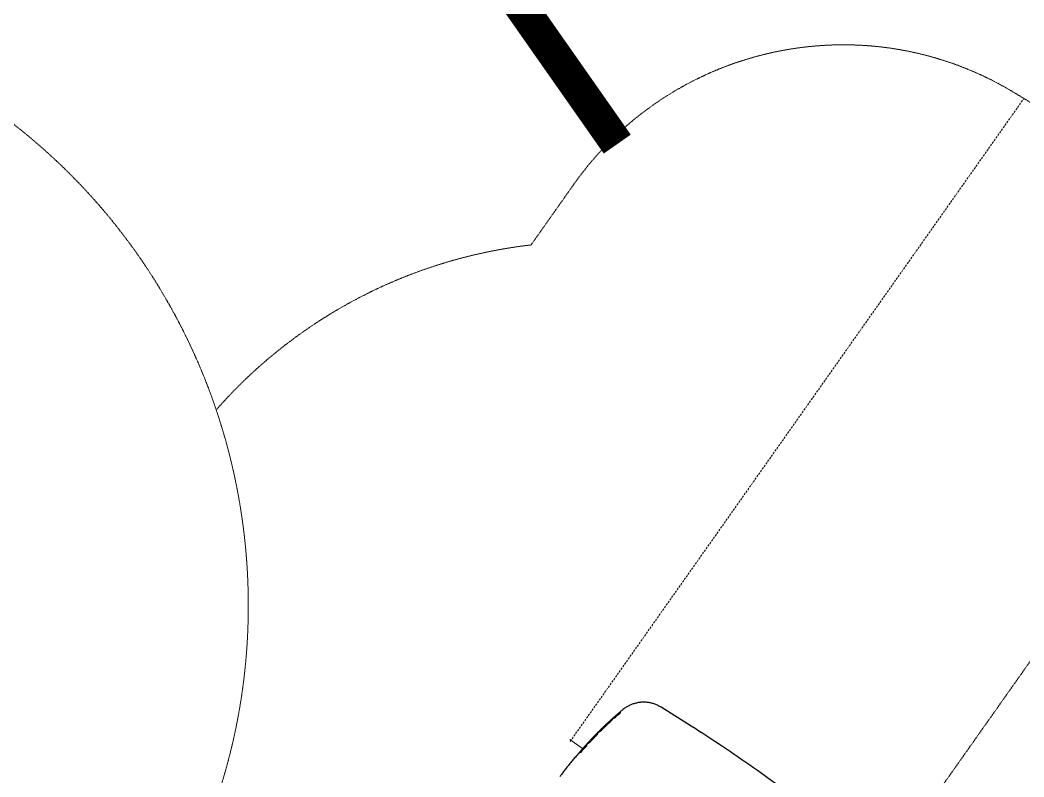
# Model space of a CAD drawing. Header units: millimetres. Extents: x 246416442 to 246896683, y 7418963194 to 7419503218.
# Drawn here: x 246838458 to 246841502, y 7419445294 to 7419447589 of the extents above; entities that cross this region are included whole.
import ezdxf
from ezdxf.lldxf.tags import DXFTag

# ---------------------------------------------------------------- set-up
doc = ezdxf.new("R2010")
doc.units = ezdxf.units.MM
doc.linetypes.add('24523-00-SURVEY$0$PHANTOM', pattern=[2.5, 1.25, -0.25, 0.25, -0.25, 0.25, -0.25])
doc.linetypes.add('HIDDEN', pattern=[9.525, 6.35, -3.175])
for name, color, linetype in [('L-Hatch Boundary', 1, 'Continuous'), ('L-ROOT BARRIER', 94, '24523-00-SURVEY$0$PHANTOM'), ('L-X-E-PLAY', 9, 'Continuous'), ('L-X-E-PLAY (FallZone)', 252, 'HIDDEN')]:
    doc.layers.add(name, color=color, linetype=linetype)
doc.layers.add('L-SUB-SOIL DRAINAGE', color=170, linetype='SUBSOIL', lineweight=20)
doc.styles.get("Standard").update_dxf_attribs({"font": 'arial.ttf'})
tags = doc.linetypes.add('SUBSOIL', pattern='A,12.7,-5.08,["SSD",Standard,S=2.54,R=0,X=-2.54,Y=-1.27],-6.35', length=24.13).pattern_tags.tags
tags[6] = DXFTag(74, 10)

# ---------------------------------------------------------------- blocks, each defined once
blk = doc.blocks.new('Kubus Triple - Moduplay')
at = {"layer": 'L-X-E-PLAY', "lineweight": 25}
for p, q in [((-135828.9, -697718.4), (-135908.2, -697646.9)), ((-136095.1, -697680.9), (-136095.1, -697680.9)), ((-136084.4, -697674.7), (-136084.5, -697674.6)), ((-136074.7, -697667.2), (-136074.7, -697667.2)), ((-136063.3, -697660.3), (-136063.5, -697660.2)), ((-136129.9, -697706.5), (-136129.8, -697706.5)), ((-136127.2, -697703.6), (-136127.2, -697703.6)), ((-136127.1, -697703.7), (-136127.2, -697703.6)), ((-136127.1, -697703.8), (-136127.1, -697703.7)), ((-136123.2, -697701.8), (-136125.6, -697702.8)), ((-136122.8, -697701.9), (-136123, -697701.8)), ((-136115.3, -697695), (-136115.3, -697695)), ((-136173.3, -697740.4), (-136173.5, -697740.2)), ((-136160.9, -697729.9), (-136160.9, -697729.9)), ((-136157.8, -697726.8), (-136157.9, -697726.7)), ((-136154.7, -697726.1), (-136154.8, -697726)), ((-136154.4, -697723.9), (-136154.4, -697723.9)), ((-136154.4, -697723.9), (-136154.4, -697723.9)), ((-136154.4, -697723.9), (-136154.4, -697723.9))]:
    blk.add_line(p, q, dxfattribs=at)
at = {"layer": 'L-X-E-PLAY', "lineweight": 15}
blk.add_line((-136164.5, -697730), (-136198.3, -697696.1), dxfattribs=at)
at = {"layer": 'L-X-E-PLAY', "lineweight": 25}
for centre, radius, start, end in [((-136113, -697592.8), 84.3, 293.5222, 310.0136), ((-136062.1, -697632.9), 23.2, 277.8709, 308.9761), ((-136043.9, -697650.8), 2.84, 113.8454, 126.047), ((-136045.4, -697648.8), 0.343, 125.1163, 142.2843), ((-136053.5, -697616.3), 33, 284.8189, 305.189), ((-136033.6, -697640.9), 0.198, 119.4198, 176.0724), ((-135976.4, -697718.4), 96.8, 115.6316, 119.3289), ((-136084.4, -697690.9), 14.6, 137.1087, 137.3109), ((-136087.9, -697677.2), 1.77, 112.2281, 126.5305), ((-135717.1, -699007), 1382.2, 105.4229, 105.5873), ((-136084.6, -697674.7), 0.207, 45.3478, 106.9925), ((-136084.2, -697674.6), 0.18, 223.2342, 281.1214), ((-136046.1, -697700.2), 43.5, 130.9264, 130.9736), ((-136062.3, -697666.1), 5.84, 99.7903, 100.0966), ((-136175.2, -697683), 45, 300.2411, 311.6662), ((-136143.7, -697718.7), 2.59, 118.4242, 128.3923), ((-136155.4, -697684.7), 33.4, 288.2588, 310.6266), ((-136124.5, -697704.9), 2.41, 116.978, 127.613), ((-136123.1, -697702), 0.211, 45.5834, 117.0803), ((-136124.3, -697678.3), 20.1, 283.1284, 311.7628), ((-138738.6, -700950), 4348.5, 45, 48), ((-136198, -697686.6), 58.2, 299.9237, 310.9677), ((-135341.4, -698753.9), 1311.8, 128.4572, 128.656), ((-136158, -697726.9), 0.203, 44.6404, 104.043), ((-136157.6, -697726.7), 0.183, 223.6494, 281.0327), ((-135855.7, -699099.4), 1405.7, 102.2946, 102.3672), ((-136155, -697726.2), 0.205, 45.0665, 103.0677), ((-136154.6, -697726), 0.186, 224.3481, 280.1219), ((-136154.3, -697723.8), 0.202, 126.7175, 224.0543), ((-136154.5, -697724.1), 0.202, 306.7239, 44.055), ((-138738.6, -700950), 4348.5, 42, 45)]:
    blk.add_arc(centre, radius, start, end, dxfattribs=at)
for points, knots in [([(-135908.2, -697646.9), (-135911.1, -697644.4), (-135916.2, -697640.3), (-135925.4, -697634.2), (-135934.9, -697629.5), (-135945.1, -697625.6), (-135955.6, -697623), (-135966.3, -697621.4), (-135977, -697621.1), (-135987.9, -697621.9), (-135998.3, -697623.8), (-136008.9, -697627), (-136014.8, -697629.4), (-136018.3, -697631.1)], [0, 0, 0, 0, 0.088898, 0.180522, 0.272177, 0.363752, 0.454996, 0.546614, 0.637993, 0.729359, 0.820753, 0.912212, 1, 1, 1, 1]), ([(-136023.8, -697633.9), (-136026.4, -697635.4), (-136031.1, -697638.1), (-136039.1, -697642.7), (-136046.9, -697647.4), (-136054.8, -697652.2), (-136062.5, -697657), (-136070.2, -697661.9), (-136077.8, -697666.9), (-136085.4, -697671.9), (-136092.9, -697677), (-136100.3, -697682.1), (-136107.7, -697687.3), (-136114.9, -697692.4), (-136122, -697697.6), (-136129, -697702.7), (-136136, -697707.9), (-136142.8, -697713.1), (-136149.5, -697718.2), (-136156.1, -697723.4), (-136162.6, -697728.5), (-136169, -697733.6), (-136175.3, -697738.7), (-136181.4, -697743.7), (-136187.4, -697748.7), (-136193.3, -697753.7), (-136198.9, -697758.5), (-136204.6, -697763.3), (-136210.1, -697768), (-136215.7, -697772.9), (-136220.9, -697777.6), (-136226, -697782.1), (-136230.8, -697786.6), (-136235.6, -697791.1), (-136239.8, -697795.2), (-136243.9, -697799.2), (-136246.1, -697801.4), (-136247.4, -697802.7)], [0, 0, 0, 0, 0.025782, 0.054854, 0.08383, 0.112709, 0.141519, 0.17022, 0.199099, 0.22821, 0.25726, 0.286326, 0.315359, 0.344316, 0.373224, 0.402109, 0.430999, 0.45992, 0.488899, 0.517894, 0.546859, 0.575794, 0.604726, 0.633681, 0.662639, 0.691597, 0.720579, 0.747377, 0.777963, 0.808074, 0.836733, 0.865433, 0.894171, 0.922907, 0.95104, 0.976603, 1, 1, 1, 1]), ([(-136045.6, -697648.6), (-136045.7, -697648.7), (-136046, -697649.1), (-136046.5, -697649.8), (-136046.9, -697650.3), (-136047, -697650.5), (-136047.1, -697650.6), (-136047.1, -697650.7), (-136047.2, -697650.7), (-136047.2, -697650.7), (-136047.2, -697650.8), (-136047.2, -697650.8), (-136047.3, -697650.8), (-136047.3, -697650.9), (-136047.4, -697650.9), (-136047.4, -697651), (-136047.5, -697651)], [0, 0, 0, 0, 0.128262, 0.624741, 0.74886, 0.841984, 0.873487, 0.904091, 0.924281, 0.933979, 0.943739, 0.954227, 0.965282, 0.976801, 0.988697, 1, 1, 1, 1]), ([(-136033.9, -697642.8), (-136033.9, -697642.8), (-136033.9, -697642.8), (-136033.9, -697642.8), (-136033.9, -697642.8), (-136033.9, -697642.8), (-136033.9, -697642.8), (-136033.9, -697642.8), (-136033.9, -697642.8), (-136033.9, -697642.9), (-136034, -697642.9), (-136034, -697642.9), (-136034.1, -697643), (-136034.2, -697643), (-136034.2, -697643.1), (-136034.3, -697643.2), (-136034.4, -697643.2), (-136034.4, -697643.3), (-136034.5, -697643.3)], [0, 0, 0, 0, 0.027222, 0.081119, 0.128969, 0.173865, 0.220559, 0.273273, 0.331405, 0.394479, 0.461955, 0.533425, 0.608503, 0.686989, 0.76885, 0.854432, 0.943798, 1, 1, 1, 1]), ([(-136033.8, -697640.9), (-136033.8, -697641), (-136033.8, -697641.4), (-136033.9, -697642.4), (-136033.9, -697642.3), (-136033.9, -697642.8), (-136033.9, -697642.8), (-136033.9, -697642.8), (-136033.9, -697642.8)], [0, 0, 0, 0, 0.1870312, 0.7271933, 0.9972743, 0.998645, 0.9999459, 1, 1, 1, 1]), ([(-136106.8, -697688.9), (-136106.9, -697688.9), (-136107.1, -697689), (-136107.4, -697689.1), (-136107.7, -697689.3), (-136108.2, -697689.5), (-136108.6, -697689.8), (-136109.2, -697690.1), (-136109.7, -697690.4), (-136110.2, -697690.7), (-136110.8, -697691.1), (-136111.4, -697691.5), (-136111.9, -697691.9), (-136112.5, -697692.3), (-136113.1, -697692.7), (-136113.6, -697693.1), (-136114, -697693.4), (-136114.4, -697693.7), (-136114.7, -697694), (-136115, -697694.2), (-136115.2, -697694.4), (-136115.3, -697694.6), (-136115.4, -697694.7), (-136115.4, -697694.9), (-136115.3, -697695), (-136115.3, -697695)], [0, 0, 0, 0, 0.0451715, 0.0977341, 0.1478544, 0.1961487, 0.2426995, 0.2895675, 0.3357425, 0.3799407, 0.4234782, 0.4670892, 0.5115229, 0.5590593, 0.6070116, 0.6534606, 0.6971753, 0.7386642, 0.7809654, 0.8249507, 0.8722319, 0.9250063, 0.9622108, 0.9844847, 1, 1, 1, 1]), ([(-136098.6, -697684.5), (-136098.6, -697684.5), (-136098.6, -697684.5), (-136098.6, -697684.6), (-136098.7, -697684.7), (-136098.9, -697684.9), (-136099.2, -697685.1), (-136099.5, -697685.3), (-136099.9, -697685.6), (-136100.4, -697685.9), (-136100.8, -697686.2), (-136101.3, -697686.5), (-136101.7, -697686.8), (-136102, -697687), (-136102.4, -697687.2), (-136102.7, -697687.3), (-136102.9, -697687.5), (-136103.2, -697687.6), (-136104.3, -697688), (-136105.5, -697688.4), (-136106.4, -697688.7)], [0, 0, 0, 0, 0.003056, 0.021409, 0.044769, 0.070317, 0.096353, 0.123318, 0.15331, 0.186086, 0.21639, 0.244537, 0.27161, 0.299035, 0.326643, 0.353965, 0.381795, 0.417004, 0.488862, 1, 1, 1, 1]), ([(-136079.3, -697671.4), (-136079.3, -697671.4), (-136079.3, -697671.4), (-136079.5, -697671.5), (-136079.8, -697671.8), (-136080.3, -697672.1), (-136081.4, -697672.9), (-136083.5, -697674.3), (-136085.8, -697675.9), (-136088, -697677.3), (-136089.5, -697678.3), (-136090.9, -697679.2), (-136092.3, -697680.1), (-136093.5, -697680.9), (-136094.7, -697681.6), (-136095.8, -697682.2), (-136096.8, -697682.7), (-136097.7, -697683.2), (-136098.5, -697683.5), (-136099.2, -697683.8), (-136099.7, -697683.9), (-136099.9, -697683.9), (-136099.9, -697683.9), (-136099.9, -697683.9)], [0, 0, 0, 0, 0.004417, 0.0229245, 0.0455178, 0.0688284, 0.0944449, 0.1715361, 0.3004525, 0.3580198, 0.4130161, 0.464019, 0.5127115, 0.5605873, 0.6088253, 0.6582098, 0.7078452, 0.7592048, 0.8136604, 0.872056, 0.9332294, 0.9820302, 1, 1, 1, 1]), ([(-136089, -697675.9), (-136089.3, -697676.1), (-136089.8, -697676.4), (-136090.6, -697677), (-136091.2, -697677.4), (-136091.5, -697677.6), (-136091.8, -697677.8), (-136092, -697677.9), (-136092.2, -697678.1), (-136092.4, -697678.2), (-136092.6, -697678.4), (-136092.8, -697678.5), (-136093, -697678.6), (-136093.1, -697678.7), (-136093.3, -697678.9), (-136093.4, -697679), (-136093.6, -697679.1), (-136093.7, -697679.2), (-136093.9, -697679.3), (-136094, -697679.4), (-136094.1, -697679.5), (-136094.2, -697679.6), (-136094.3, -697679.7), (-136094.4, -697679.7), (-136094.5, -697679.8), (-136094.6, -697679.9), (-136094.7, -697680), (-136094.8, -697680), (-136094.8, -697680.1), (-136094.9, -697680.2), (-136094.9, -697680.2), (-136095, -697680.3), (-136095.1, -697680.4), (-136095.1, -697680.4), (-136095.1, -697680.5), (-136095.2, -697680.5), (-136095.2, -697680.6), (-136095.2, -697680.6), (-136095.2, -697680.7), (-136095.2, -697680.7), (-136095.2, -697680.8), (-136095.2, -697680.8), (-136095.2, -697680.9), (-136095.1, -697680.9), (-136095.1, -697680.9)], [0, 0, 0, 0, 0.081951, 0.191571, 0.239193, 0.273245, 0.297993, 0.320478, 0.344327, 0.367896, 0.390618, 0.412609, 0.433989, 0.454866, 0.475335, 0.495003, 0.514439, 0.533695, 0.552727, 0.571502, 0.589993, 0.608195, 0.626106, 0.64402, 0.662308, 0.680945, 0.699906, 0.719162, 0.738689, 0.758502, 0.77848, 0.800149, 0.822426, 0.845522, 0.869773, 0.895603, 0.914163, 0.929684, 0.943338, 0.955826, 0.967653, 0.980251, 0.992434, 1, 1, 1, 1]), ([(-136088.9, -697675.2), (-136088.7, -697675.1), (-136088.5, -697675), (-136088.1, -697674.7), (-136087.9, -697674.6), (-136087.7, -697674.5), (-136087.7, -697674.5), (-136087.7, -697674.4)], [0, 0, 0, 0, 0.549785, 0.549785, 0.98972, 0.98972, 1, 1, 1, 1]), ([(-136066.9, -697661.4), (-136066.9, -697661.4), (-136067, -697661.5), (-136067.1, -697661.6), (-136067.3, -697661.6), (-136067.5, -697661.7), (-136067.6, -697661.8), (-136067.8, -697661.9), (-136068, -697662), (-136068.2, -697662.1), (-136068.3, -697662.2), (-136068.5, -697662.4), (-136068.7, -697662.5), (-136068.9, -697662.6), (-136069.1, -697662.7), (-136069.3, -697662.8), (-136069.5, -697662.9), (-136069.7, -697663.1), (-136069.9, -697663.2), (-136070.1, -697663.3), (-136070.3, -697663.4), (-136070.5, -697663.6), (-136070.7, -697663.7), (-136071, -697663.9), (-136071.2, -697664), (-136071.4, -697664.2), (-136071.6, -697664.3), (-136071.8, -697664.4), (-136072, -697664.5), (-136072.1, -697664.7), (-136072.3, -697664.8), (-136072.5, -697664.9), (-136072.6, -697665), (-136072.8, -697665.1), (-136072.9, -697665.2), (-136073.1, -697665.3), (-136073.2, -697665.4), (-136073.4, -697665.5), (-136073.5, -697665.6), (-136073.6, -697665.7), (-136073.7, -697665.8), (-136073.8, -697665.9), (-136073.9, -697666), (-136074, -697666), (-136074.1, -697666.1), (-136074.2, -697666.2), (-136074.3, -697666.3), (-136074.3, -697666.3), (-136074.4, -697666.4), (-136074.5, -697666.5), (-136074.5, -697666.5), (-136074.6, -697666.6), (-136074.6, -697666.7), (-136074.7, -697666.7), (-136074.7, -697666.8), (-136074.8, -697666.9), (-136074.8, -697666.9), (-136074.8, -697667), (-136074.8, -697667), (-136074.8, -697667.1), (-136074.8, -697667.1), (-136074.8, -697667.1), (-136074.8, -697667.2), (-136074.7, -697667.2), (-136074.7, -697667.2)], [0, 0, 0, 0, 0.008646, 0.024831, 0.040818, 0.056627, 0.072294, 0.087856, 0.103351, 0.118699, 0.134021, 0.149572, 0.165301, 0.181153, 0.197066, 0.213005, 0.229239, 0.245933, 0.263018, 0.2805, 0.29838, 0.316635, 0.335989, 0.35525, 0.374304, 0.39319, 0.409672, 0.427197, 0.444347, 0.461305, 0.478044, 0.494541, 0.510783, 0.526762, 0.542476, 0.557931, 0.573136, 0.588106, 0.60286, 0.617385, 0.632028, 0.646937, 0.662145, 0.677684, 0.693585, 0.70988, 0.7266, 0.743775, 0.761437, 0.77962, 0.798363, 0.817775, 0.837752, 0.858104, 0.879491, 0.902148, 0.919327, 0.933687, 0.946316, 0.957856, 0.968773, 0.980392, 0.991633, 1, 1, 1, 1]), ([(-136063.5, -697660.2), (-136063.5, -697660.2), (-136063.5, -697660.2), (-136063.5, -697660.2), (-136063.5, -697660.1), (-136063.6, -697660.1), (-136063.6, -697660.1), (-136063.7, -697660.1), (-136063.7, -697660.1), (-136063.8, -697660.1), (-136063.9, -697660.1), (-136064, -697660.1), (-136064.1, -697660.2), (-136064.2, -697660.2), (-136064.3, -697660.2), (-136064.4, -697660.2), (-136064.5, -697660.3), (-136064.6, -697660.3), (-136064.7, -697660.4), (-136064.8, -697660.4), (-136065, -697660.5), (-136065.1, -697660.5), (-136065.2, -697660.6), (-136065.4, -697660.7), (-136065.5, -697660.7), (-136065.7, -697660.8), (-136065.8, -697660.9), (-136066, -697660.9), (-136066.2, -697661), (-136066.3, -697661.1), (-136066.5, -697661.2), (-136066.7, -697661.3), (-136066.8, -697661.4), (-136066.9, -697661.4), (-136066.9, -697661.4)], [0, 0, 0, 0, 0.003455, 0.021584, 0.038948, 0.060547, 0.084347, 0.111798, 0.144492, 0.183731, 0.227949, 0.27268, 0.316635, 0.353571, 0.39237, 0.430811, 0.46817, 0.504594, 0.540218, 0.575156, 0.609511, 0.643377, 0.676838, 0.709636, 0.74219, 0.77456, 0.806653, 0.838378, 0.869952, 0.901985, 0.932593, 0.962056, 0.990623, 1, 1, 1, 1]), ([(-136117.9, -697698.3), (-136117.9, -697698.3), (-136117.9, -697698.3), (-136117.9, -697698.4), (-136118, -697698.5), (-136118.2, -697698.7), (-136118.5, -697698.9), (-136118.9, -697699.2), (-136119.5, -697699.7), (-136121.1, -697700.8), (-136122.8, -697702.1), (-136124.4, -697703.2), (-136125.2, -697703.8), (-136126, -697704.4), (-136126.7, -697704.9), (-136127.5, -697705.5), (-136128.2, -697706), (-136129, -697706.5), (-136129.7, -697706.9), (-136130.4, -697707.4), (-136131, -697707.8), (-136131.6, -697708.2), (-136132.2, -697708.5), (-136132.7, -697708.8), (-136133.1, -697709), (-136133.5, -697709.2), (-136133.9, -697709.4), (-136134.2, -697709.5), (-136134.4, -697709.5), (-136134.5, -697709.5), (-136134.5, -697709.5), (-136134.5, -697709.5)], [0, 0, 0, 0, 0.003453, 0.016563, 0.032324, 0.049679, 0.068469, 0.088107, 0.111849, 0.172639, 0.330743, 0.376111, 0.413039, 0.450858, 0.487034, 0.522429, 0.556938, 0.591541, 0.626552, 0.66132, 0.694823, 0.727946, 0.760163, 0.792422, 0.826047, 0.860575, 0.896977, 0.932841, 0.965554, 0.99134, 1, 1, 1, 1]), ([(-136125.9, -697703), (-136126.4, -697703.4), (-136127.1, -697703.9), (-136127.9, -697704.5), (-136128.3, -697704.7), (-136128.4, -697704.9), (-136128.6, -697705), (-136128.7, -697705.1), (-136128.8, -697705.2), (-136128.9, -697705.2), (-136129, -697705.3), (-136129.1, -697705.4), (-136129.2, -697705.5), (-136129.3, -697705.6), (-136129.4, -697705.6), (-136129.5, -697705.7), (-136129.5, -697705.8), (-136129.6, -697705.8), (-136129.7, -697705.9), (-136129.7, -697706), (-136129.8, -697706), (-136129.8, -697706.1), (-136129.9, -697706.1), (-136129.9, -697706.2), (-136129.9, -697706.2), (-136129.9, -697706.2), (-136129.9, -697706.3), (-136129.9, -697706.3), (-136129.9, -697706.3), (-136129.9, -697706.4), (-136129.9, -697706.4), (-136129.9, -697706.5), (-136129.9, -697706.5), (-136129.9, -697706.5)], [0, 0, 0, 0, 0.251612, 0.399439, 0.436521, 0.465788, 0.492271, 0.516647, 0.539489, 0.563803, 0.587885, 0.612169, 0.636151, 0.659741, 0.682883, 0.705598, 0.728664, 0.752167, 0.776145, 0.800667, 0.825862, 0.852003, 0.879708, 0.906126, 0.922285, 0.935874, 0.947553, 0.957724, 0.967586, 0.977114, 0.987497, 0.997483, 1, 1, 1, 1]), ([(-136129.8, -697706.5), (-136129.8, -697706.5), (-136129.8, -697706.5), (-136129.8, -697706.5), (-136129.8, -697706.6), (-136129.8, -697706.6), (-136129.8, -697706.6), (-136129.8, -697706.6), (-136129.8, -697706.6), (-136129.8, -697706.6), (-136129.8, -697706.6), (-136129.8, -697706.6)], [0, 0, 0, 0, 0.066222, 0.199667, 0.331289, 0.457986, 0.582613, 0.709082, 0.830226, 0.980354, 1, 1, 1, 1]), ([(-136127.5, -697703.6), (-136127.8, -697703.8), (-136128.3, -697703.9), (-136128.8, -697704.2), (-136129.2, -697704.3), (-136129.4, -697704.4), (-136129.5, -697704.5), (-136129.5, -697704.5), (-136129.6, -697704.5), (-136129.7, -697704.5), (-136129.7, -697704.5), (-136129.7, -697704.6), (-136129.7, -697704.6), (-136129.7, -697704.6), (-136129.7, -697704.6), (-136129.7, -697704.6)], [0, 0, 0, 0, 0.377637, 0.581119, 0.724522, 0.78708, 0.827113, 0.860263, 0.889048, 0.91414, 0.936206, 0.956076, 0.974606, 0.990876, 1, 1, 1, 1]), ([(-136127.2, -697703.6), (-136127.3, -697703.6), (-136127.3, -697703.6), (-136127.5, -697703.6), (-136127.5, -697703.6), (-136127.6, -697703.6)], [0, 0, 0, 0, 0.5, 0.5, 1, 1, 1, 1]), ([(-136122.7, -697702), (-136122.7, -697702), (-136122.7, -697702), (-136122.7, -697702), (-136122.7, -697702), (-136122.7, -697702), (-136122.7, -697702), (-136122.8, -697702), (-136122.8, -697702), (-136122.8, -697701.9), (-136122.8, -697701.9), (-136122.8, -697701.9)], [0, 0, 0, 0, 0.112085, 0.229553, 0.339042, 0.448355, 0.566031, 0.696253, 0.836255, 0.98002, 1, 1, 1, 1]), ([(-136115.3, -697695), (-136115.3, -697695), (-136115.2, -697695.1), (-136115.2, -697695.1), (-136115.2, -697695.1), (-136115.2, -697695.1)], [0, 0, 0, 0, 0.377201, 0.857547, 1, 1, 1, 1]), ([(-136173.7, -697740.2), (-136175.2, -697741), (-136176.5, -697741.7), (-136178, -697742.5), (-136178.1, -697742.6), (-136178.2, -697742.7), (-136178.2, -697742.7), (-136178.3, -697742.7), (-136178.4, -697742.7), (-136178.4, -697742.8), (-136178.4, -697742.8), (-136178.5, -697742.8), (-136178.5, -697742.8), (-136178.5, -697742.8), (-136178.5, -697742.8), (-136178.5, -697742.8)], [0, 0, 0, 0, 0.826904, 0.862217, 0.881017, 0.897616, 0.913358, 0.928031, 0.941698, 0.954366, 0.96627, 0.977585, 0.987918, 0.997119, 1, 1, 1, 1]), ([(-136173.5, -697740.2), (-136173.5, -697740.2), (-136173.5, -697740.2), (-136173.5, -697740.2), (-136173.5, -697740.2), (-136173.6, -697740.2), (-136173.6, -697740.2), (-136173.6, -697740.2), (-136173.7, -697740.2), (-136173.7, -697740.2), (-136173.7, -697740.2), (-136173.7, -697740.2), (-136173.7, -697740.2), (-136173.7, -697740.2)], [0, 0, 0, 0, 0.031474, 0.140937, 0.243135, 0.339255, 0.429901, 0.515494, 0.597151, 0.679347, 0.769314, 0.878929, 1, 1, 1, 1]), ([(-136169.1, -697738.2), (-136169.1, -697738.2), (-136169.1, -697738.2), (-136169.1, -697738.2), (-136169.2, -697738.2), (-136169.2, -697738.2), (-136169.2, -697738.2), (-136169.2, -697738.3), (-136169.3, -697738.3), (-136169.3, -697738.4), (-136169.4, -697738.4), (-136169.4, -697738.5), (-136169.5, -697738.5), (-136169.6, -697738.6), (-136169.7, -697738.7), (-136169.8, -697738.7), (-136169.9, -697738.8), (-136170, -697738.9), (-136170.1, -697739), (-136170.2, -697739.1), (-136170.3, -697739.2), (-136170.4, -697739.3), (-136170.5, -697739.4), (-136170.6, -697739.5), (-136170.8, -697739.6), (-136170.9, -697739.6), (-136171, -697739.7), (-136171.1, -697739.8), (-136171.3, -697739.9), (-136171.4, -697740), (-136171.5, -697740.1), (-136171.6, -697740.2), (-136171.7, -697740.3), (-136171.9, -697740.4), (-136172, -697740.4), (-136172.1, -697740.5), (-136172.2, -697740.6), (-136172.3, -697740.7), (-136172.5, -697740.8), (-136172.6, -697740.8), (-136172.7, -697740.9), (-136172.8, -697740.9), (-136172.8, -697741), (-136172.9, -697741), (-136173, -697741.1), (-136173.1, -697741.1), (-136173.2, -697741.2), (-136173.2, -697741.2), (-136173.3, -697741.2), (-136173.3, -697741.3), (-136173.4, -697741.3), (-136173.4, -697741.3), (-136173.4, -697741.3), (-136173.4, -697741.3), (-136173.4, -697741.3), (-136173.4, -697741.3)], [0, 0, 0, 0, 0.010064, 0.022004, 0.035428, 0.050239, 0.066221, 0.083121, 0.100701, 0.118767, 0.137169, 0.155797, 0.174578, 0.193461, 0.213426, 0.234169, 0.255635, 0.277793, 0.301242, 0.324192, 0.34615, 0.364928, 0.384724, 0.404405, 0.424128, 0.443872, 0.463611, 0.483323, 0.502987, 0.522585, 0.542109, 0.561765, 0.582815, 0.603762, 0.624564, 0.645189, 0.665614, 0.685824, 0.705814, 0.725582, 0.745178, 0.765078, 0.785202, 0.805557, 0.82614, 0.846932, 0.867896, 0.888974, 0.907314, 0.92668, 0.945875, 0.961906, 0.976358, 0.988989, 1, 1, 1, 1]), ([(-136173.2, -697740.4), (-136173.2, -697740.4), (-136173.2, -697740.4), (-136173.2, -697740.4), (-136173.2, -697740.4), (-136173.2, -697740.4), (-136173.2, -697740.4), (-136173.3, -697740.4), (-136173.3, -697740.4), (-136173.3, -697740.4), (-136173.3, -697740.4), (-136173.3, -697740.4)], [0, 0, 0, 0, 0.019287, 0.145773, 0.259015, 0.368283, 0.479388, 0.600595, 0.732302, 0.870286, 1, 1, 1, 1]), ([(-136150.8, -697723.3), (-136150.8, -697723.3), (-136150.8, -697723.3), (-136150.8, -697723.3), (-136150.8, -697723.3), (-136150.8, -697723.4), (-136150.9, -697723.4), (-136150.9, -697723.4), (-136150.9, -697723.5), (-136151, -697723.5), (-136151, -697723.6), (-136151.1, -697723.6), (-136151.1, -697723.7), (-136151.2, -697723.7), (-136151.3, -697723.8), (-136151.3, -697723.9), (-136151.4, -697724), (-136151.5, -697724), (-136151.6, -697724.1), (-136151.7, -697724.2), (-136151.8, -697724.3), (-136151.9, -697724.4), (-136152.1, -697724.5), (-136152.2, -697724.6), (-136152.3, -697724.7), (-136152.4, -697724.8), (-136152.6, -697724.9), (-136152.7, -697725), (-136152.9, -697725.1), (-136153, -697725.2), (-136153.2, -697725.3), (-136153.3, -697725.4), (-136153.4, -697725.5), (-136153.6, -697725.6), (-136153.7, -697725.7), (-136153.9, -697725.8), (-136154, -697725.9), (-136154.2, -697726.1), (-136154.3, -697726.2), (-136154.5, -697726.3), (-136154.7, -697726.4), (-136154.8, -697726.5), (-136155, -697726.6), (-136155.1, -697726.7), (-136155.3, -697726.8), (-136155.4, -697726.9), (-136155.6, -697727), (-136155.7, -697727.1), (-136155.9, -697727.2), (-136156, -697727.3), (-136156.1, -697727.3), (-136156.3, -697727.5), (-136156.6, -697727.6), (-136157.1, -697727.9), (-136157.8, -697728.3), (-136158.6, -697728.9), (-136159.6, -697729.5), (-136160.7, -697730.1), (-136161.9, -697730.9), (-136163.3, -697731.8), (-136164.9, -697732.8), (-136166.5, -697733.7), (-136167.7, -697734.5), (-136168.4, -697734.9), (-136168.9, -697735.2), (-136169.1, -697735.4), (-136169.3, -697735.5), (-136169.4, -697735.5), (-136169.5, -697735.6), (-136169.6, -697735.7), (-136169.7, -697735.7), (-136169.8, -697735.8), (-136169.8, -697735.8), (-136169.9, -697735.8), (-136170, -697735.9), (-136170, -697735.9), (-136170, -697735.9), (-136170.1, -697735.9), (-136170.1, -697735.9), (-136170.1, -697735.9), (-136170.1, -697735.9), (-136170.1, -697735.9)], [0, 0, 0, 0, 0.002668, 0.006798, 0.011365, 0.016353, 0.021716, 0.02739, 0.033308, 0.03941, 0.044825, 0.050557, 0.056268, 0.062002, 0.067719, 0.073394, 0.079011, 0.084558, 0.090041, 0.095499, 0.10108, 0.10678, 0.112596, 0.118525, 0.124557, 0.130681, 0.136824, 0.142857, 0.148848, 0.15478, 0.160639, 0.166414, 0.172096, 0.177687, 0.183248, 0.188936, 0.194779, 0.200777, 0.206927, 0.213221, 0.219648, 0.226141, 0.232581, 0.239089, 0.245645, 0.252227, 0.258811, 0.265365, 0.271601, 0.278097, 0.285372, 0.293875, 0.304904, 0.330009, 0.362274, 0.409101, 0.458444, 0.511714, 0.570356, 0.637179, 0.718886, 0.809151, 0.863737, 0.902907, 0.920187, 0.93, 0.937143, 0.943618, 0.949621, 0.955178, 0.960368, 0.965248, 0.969861, 0.974236, 0.978389, 0.982799, 0.987234, 0.990984, 0.994414, 0.997463, 1, 1, 1, 1]), ([(-136168.9, -697737), (-136168.9, -697737), (-136168.9, -697737.1), (-136169, -697737.1), (-136169, -697737.1), (-136169.1, -697737.2), (-136169.1, -697737.2), (-136169.2, -697737.2), (-136169.2, -697737.2), (-136169.2, -697737.3), (-136169.2, -697737.3), (-136169.3, -697737.3), (-136169.3, -697737.3), (-136169.3, -697737.4), (-136169.3, -697737.4), (-136169.3, -697737.4), (-136169.3, -697737.4), (-136169.3, -697737.4)], [0, 0, 0, 0, 0.051035, 0.133101, 0.213842, 0.294765, 0.375497, 0.456638, 0.539373, 0.624206, 0.717527, 0.782262, 0.840142, 0.88668, 0.934678, 0.986259, 1, 1, 1, 1]), ([(-136169.3, -697737.5), (-136169.3, -697737.6), (-136169.3, -697737.8), (-136169.2, -697738), (-136169.2, -697738.1), (-136169.2, -697738.2), (-136169.2, -697738.2), (-136169.2, -697738.2)], [0, 0, 0, 0, 0.3316032, 0.8341531, 0.9440859, 0.9973346, 1, 1, 1, 1]), ([(-136162.1, -697731.8), (-136162, -697731.8), (-136161.9, -697731.7), (-136161.7, -697731.5), (-136161.6, -697731.5), (-136161.4, -697731.4)], [0, 0, 0, 0, 0.416079, 0.416079, 1, 1, 1, 1]), ([(-136160.8, -697729.5), (-136160.8, -697729.5), (-136160.8, -697729.5), (-136160.8, -697729.5), (-136160.9, -697729.5), (-136160.9, -697729.6), (-136160.9, -697729.6), (-136160.9, -697729.6), (-136160.9, -697729.6), (-136160.9, -697729.7), (-136161, -697729.7), (-136161, -697729.7), (-136161, -697729.8), (-136160.9, -697729.8), (-136160.9, -697729.9), (-136160.9, -697729.9), (-136160.9, -697729.9)], [0, 0, 0, 0, 0.054781, 0.152015, 0.253279, 0.365031, 0.442187, 0.499482, 0.555487, 0.614218, 0.676665, 0.742251, 0.810118, 0.879322, 0.949178, 1, 1, 1, 1]), ([(-136160.9, -697729.9), (-136160.9, -697729.9), (-136160.9, -697729.9), (-136160.8, -697730), (-136160.8, -697730), (-136160.8, -697730), (-136160.8, -697730.1), (-136160.8, -697730.1), (-136160.8, -697730.1), (-136160.8, -697730.1), (-136160.8, -697730.1), (-136160.8, -697730.1), (-136160.8, -697730.1), (-136160.8, -697730.1)], [0, 0, 0, 0, 0.062123, 0.188579, 0.305121, 0.413348, 0.514343, 0.608105, 0.694983, 0.77828, 0.864245, 0.957475, 1, 1, 1, 1]), ([(-136158.1, -697726.7), (-136158.2, -697726.7), (-136158.3, -697726.7), (-136158.5, -697726.8), (-136158.6, -697726.8), (-136158.7, -697726.8), (-136158.7, -697726.8), (-136158.7, -697726.8), (-136158.7, -697726.8), (-136158.7, -697726.8), (-136158.7, -697726.8)], [0, 0, 0, 0, 0.418742, 0.699585, 0.831327, 0.888674, 0.932619, 0.969065, 0.999443, 1, 1, 1, 1]), ([(-136156.8, -697726.3), (-136156.8, -697726.3), (-136156.8, -697726.3), (-136156.8, -697726.4), (-136156.8, -697726.4), (-136156.8, -697726.4), (-136156.9, -697726.4), (-136156.9, -697726.4), (-136156.9, -697726.4), (-136157, -697726.5), (-136157, -697726.5), (-136157.1, -697726.5), (-136157.1, -697726.6), (-136157.2, -697726.6), (-136157.2, -697726.6), (-136157.2, -697726.6)], [0, 0, 0, 0, 0.018494, 0.065154, 0.119783, 0.195548, 0.294704, 0.386066, 0.472144, 0.562595, 0.652038, 0.73992, 0.827495, 0.914975, 1, 1, 1, 1])]:
    blk.add_open_spline(points, degree=3, knots=knots, dxfattribs=at)
blk.add_open_spline([(-136127, -697703.8), (-136127, -697703.8), (-136127.1, -697703.8), (-136127.1, -697703.8)], degree=3, dxfattribs=at)
at = {"layer": 'L-X-E-PLAY (FallZone)', "lineweight": 15}
blk.add_line((-136197.8, -697701.8), (-134510.9, -696014.7), dxfattribs=at)
at = {"layer": 'L-X-E-PLAY (FallZone)', "lineweight": 5, "ltscale": 0.25}
blk.add_line((-135491.1, -698408.5), (-133804.3, -696721.5), dxfattribs=at)
at = {"layer": 'L-X-E-PLAY (FallZone)', "color": 252, "lineweight": 5, "ltscale": 0.25}
for points in [[(-137858.6, -699011, 0.137232), (-137548.2, -698063.8, 0.388706), (-137548.2, -695564.9, 0.191413), (-138107.7, -694318.3, 0.34679), (-139589.7, -693149.9), (-141540.2, -693149.9, 0.34679), (-143022.3, -694318.3, 0.191351), (-143581.7, -695564.5, 0.388891), (-143581.7, -698064.2, 0.13472), (-143281.2, -698996.1)], [(-137084.7, -696528.9, -0.185817), (-136059, -696198.3), (-135900.3, -696039.6, -0.392935), (-134539.7, -695989.8, -0.036612), (-133780.3, -696749.2, -0.392935), (-133830.1, -698109.8), (-133988.8, -698268.5, -0.213422), (-134425.8, -699412.6), (-135163.2, -700150), (-136209.6, -699103.6)]]:
    blk.add_lwpolyline(points, format="xyb", dxfattribs=at)

msp = doc.modelspace()

# ---------------------------------------------------------------- linework, layer by layer
at = {"layer": 'L-Hatch Boundary'}
msp.add_arc((246837109.1, 7419443602.6), 6285, 47.96542, 198.07766, dxfattribs=at)
at = {"layer": 'L-ROOT BARRIER', "ltscale": 7.5, "const_width": 100}
msp.add_lwpolyline([(246840269, 7419447213.1), (246838521.7, 7419449705.6)], dxfattribs=at)
at = {"layer": 'L-SUB-SOIL DRAINAGE', "ltscale": 0.75, "flags": 128}
msp.add_lwpolyline([(246836375.8, 7419368838, 0.049859), (246836452.7, 7419367265, 1.020543), (246838457.4, 7419363126.5, 0.507423), (246850958.7, 7419364620.6, 0.34783), (246860630.1, 7419364185, 0.95316), (246871514.2, 7419375336.2, 0.546089), (246865357.3, 7419391537), (246864331.6, 7419392202.5, 0.150991), (246858079.6, 7419390951.1, -0.535883), (246847993.3, 7419386178.8, -0.984857), (246841094.3, 7419392263.5, 0.048323), (246837369.4, 7419394790.3, -0.782041), (246859516.8, 7419399812.1, 0.326657), (246863339.2, 7419409468.3, 2.547694), (246851636.6, 7419416690.1, 0.258508), (246846203.9, 7419412601.5), (246842481.4, 7419417148.5), (246849924.6, 7419423239.5, 0.226894), (246850840.6, 7419425193.4), (246863936.9, 7419436077.3, 0.937903), (246860987.8, 7419443087, 0.16139), (246859063.4, 7419444536.1, 0.543513), (246850931.8, 7419449690.9, 0.965246), (246840526, 7419449656.9, 0.686425), (246830418.6, 7419442236.6), (246830214.5, 7419441333.6, 0.069561), (246826929.1, 7419442860.9), (246826948.5, 7419447931.5)], format="xyb", dxfattribs=at)

# ---------------------------------------------------------------- block references
at = {"layer": 'L-X-E-PLAY', "rotation": 9.786989520025928}
msp.add_blockref('Kubus Triple - Moduplay', (246855742.7, 7420156101.6), dxfattribs=at)
msp.add_blockref('Kubus Triple - Moduplay', (246855742.7, 7420156101.6), dxfattribs=at)

doc.saveas('drawing.dxf')
